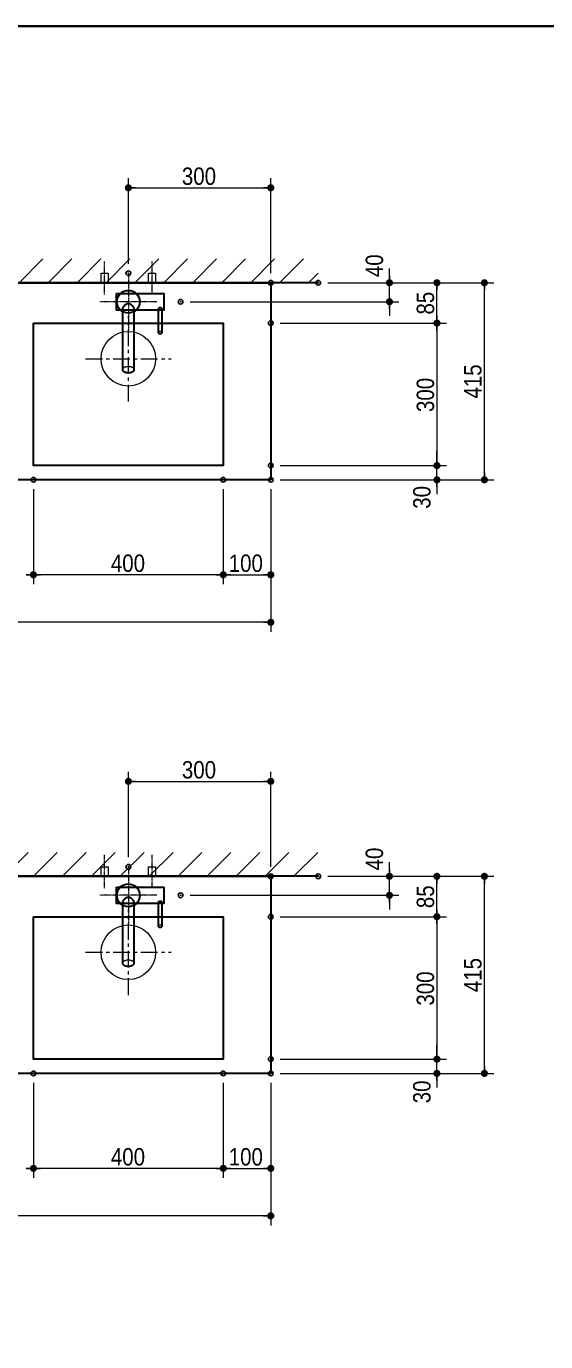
# Model space of a CAD drawing. Units: millimetres, scale not verified. Extents: x -6062 to 6062, y -3045 to 3045.
# Drawn here: x -1128 to -33, y 0 to 2770 of the extents above; entities that cross this region are included whole.
import ezdxf
from ezdxf.enums import TextEntityAlignment as Align

# ---------------------------------------------------------------- set-up
doc = ezdxf.new("R2010")
doc.units = ezdxf.units.MM
doc.header["$LTSCALE"] = 20
doc.header["$PDMODE"] = 32
doc.header["$PDSIZE"] = 10
doc.linetypes.add('USER2', pattern=[2.91, 1.76, -0.4, 0.35, -0.4])
for name, color, linetype, lineweight in [('0-0_4給排水', 7, 'Continuous', 15), ('0-1_1図面枠', 7, 'Continuous', 20), ('0-2_5ボウル・キャビネット', 7, 'Continuous', 15), ('0-3_2寸法-2', 7, 'Continuous', 15), ('0-4_0', 7, 'Continuous', 25), ('0-6_2寸法-1', 7, 'Continuous', 15)]:
    doc.layers.add(name, color=color, linetype=linetype, lineweight=lineweight)
doc.layers.add('0-5_Defpoints', color=7, linetype='Continuous')
doc.styles.add('ＭＳ Ｐゴシック', font='')
doc.styles.get('ＭＳ Ｐゴシック').set_extended_font_data('MS PGothic')

# ---------------------------------------------------------------- blocks, each defined once
blk = doc.blocks.new('グループ-10')
at = {"layer": '0-1_1図面枠', "lineweight": 35}
blk.add_lwpolyline([(-80000, 55400), (80000, 55400), (80000, -55400), (-80000, -55400)], close=True, dxfattribs=at)
blk = doc.blocks.new('図面枠')
at = {"layer": '0-1_1図面枠'}
blk.add_blockref('グループ-10', (0, 0), dxfattribs=at)
blk = doc.blocks.new('_Dot')
at = {"layer": '0-4_0'}
blk.add_line((-10, 0), (-20, 0), dxfattribs=at)
for points in [[(0, 0), (-10, 0), (-9.92, 1.25)], [(0, 0), (-9.92, -1.25), (-10, 0)], [(0, 0), (-9.92, 1.25), (-9.69, 2.49)], [(0, 0), (-9.69, -2.49), (-9.92, -1.25)], [(0, 0), (-9.69, 2.49), (-9.3, 3.68)], [(0, 0), (-9.3, -3.68), (-9.69, -2.49)], [(0, 0), (-9.3, 3.68), (-8.76, 4.82)], [(0, 0), (-8.76, -4.82), (-9.3, -3.68)], [(0, 0), (-8.76, 4.82), (-8.09, 5.88)], [(0, 0), (-8.09, -5.88), (-8.76, -4.82)], [(0, 0), (-8.09, 5.88), (-7.29, 6.85)], [(0, 0), (-7.29, -6.85), (-8.09, -5.88)], [(0, 0), (-7.29, 6.85), (-6.37, 7.71)], [(0, 0), (-6.37, -7.71), (-7.29, -6.85)], [(0, 0), (-6.37, 7.71), (-5.36, 8.44)], [(0, 0), (-5.36, -8.44), (-6.37, -7.71)], [(0, 0), (-5.36, 8.44), (-4.26, 9.05)], [(0, 0), (-4.26, -9.05), (-5.36, -8.44)], [(0, 0), (-4.26, 9.05), (-3.09, 9.51)], [(0, 0), (-3.09, -9.51), (-4.26, -9.05)], [(0, 0), (-3.09, 9.51), (-1.87, 9.82)], [(0, 0), (-1.87, -9.82), (-3.09, -9.51)], [(0, 0), (-1.87, 9.82), (-0.63, 9.98)], [(0, 0), (-0.63, -9.98), (-1.87, -9.82)], [(0, 0), (-0.63, 9.98), (0.63, 9.98)], [(0, 0), (0.63, -9.98), (-0.63, -9.98)], [(0, 0), (0.63, 9.98), (1.87, 9.82)], [(0, 0), (1.87, 9.82), (3.09, 9.51)], [(0, 0), (3.09, 9.51), (4.26, 9.05)], [(0, 0), (4.26, 9.05), (5.36, 8.44)], [(0, 0), (5.36, 8.44), (6.37, 7.71)], [(0, 0), (6.37, 7.71), (7.29, 6.85)], [(0, 0), (7.29, 6.85), (8.09, 5.88)], [(0, 0), (8.09, 5.88), (8.76, 4.82)], [(0, 0), (8.76, 4.82), (9.3, 3.68)], [(0, 0), (9.3, 3.68), (9.69, 2.49)], [(0, 0), (9.69, 2.49), (9.92, 1.25)], [(0, 0), (9.92, 1.25), (10, 0)], [(0, 0), (1.87, -9.82), (0.63, -9.98)], [(0, 0), (3.09, -9.51), (1.87, -9.82)], [(0, 0), (4.26, -9.05), (3.09, -9.51)], [(0, 0), (5.36, -8.44), (4.26, -9.05)], [(0, 0), (6.37, -7.71), (5.36, -8.44)], [(0, 0), (7.29, -6.85), (6.37, -7.71)], [(0, 0), (8.09, -5.88), (7.29, -6.85)], [(0, 0), (8.76, -4.82), (8.09, -5.88)], [(0, 0), (9.3, -3.68), (8.76, -4.82)], [(0, 0), (9.69, -2.49), (9.3, -3.68)], [(0, 0), (9.92, -1.25), (9.69, -2.49)], [(0, 0), (10, 0), (9.92, -1.25)]]:
    blk.add_solid(points, dxfattribs=at)
blk = doc.blocks.new('グループ-26')
at = {"layer": '0-0_4給排水', "linetype": 'USER2'}
for p, q in [((17500, 45000), (17500, 42600)), ((17500, 45000), (17500, 42600)), ((18700, 43800), (16300, 43800))]:
    blk.add_line(p, q, dxfattribs=at)
at = {"layer": '0-0_4給排水', "lineweight": 30}
blk.add_lwpolyline([(17000, 44150), (19000, 44150), (19000, 43450), (17000, 43450)], close=True, dxfattribs=at)
for points in [[(17485.7, 43712.3), (17473, 43710.9), (17448, 43705.4), (17424, 43697), (17401.2, 43686.1), (17379.7, 43673.2), (17359.5, 43658.8), (17340.7, 43643.3), (17323.3, 43626.9), (17307.5, 43609.9), (17293.2, 43592.6), (17280.6, 43575.2), (17270, 43557.9), (17261.4, 43541.1), (17255.1, 43525.1), (17251.3, 43510.1), (17250.3, 43503.1), (17250, 43496.5), (17250, 40942.1), (17251, 40930.9), (17254.2, 40919.4), (17259.7, 40907.7), (17267.6, 40896.1), (17277.9, 40884.7), (17290.8, 40873.7), (17305.9, 40863.3), (17323.2, 40853.7), (17342.4, 40845.1), (17363.2, 40837.5), (17385.2, 40831.1), (17408, 40825.9), (17431.2, 40821.9), (17454.5, 40819.2), (17477.5, 40817.6), (17500, 40817.1), (17522.5, 40817.6), (17545.5, 40819.2), (17568.8, 40821.9), (17592, 40825.9), (17614.8, 40831.1)], [(17614.8, 40831.1), (17636.8, 40837.5), (17657.6, 40845.1), (17676.8, 40853.7), (17694.1, 40863.3), (17709.2, 40873.7), (17722.1, 40884.7), (17732.4, 40896.1), (17740.3, 40907.7), (17745.8, 40919.4), (17749, 40930.9), (17750, 40942.1), (17750, 43496.9), (17749.7, 43503.5), (17748.7, 43510.5), (17744.8, 43525.4), (17738.5, 43541.5), (17729.8, 43558.4), (17719, 43575.8), (17706.1, 43593.5), (17691.6, 43611), (17675.4, 43628.2), (17657.6, 43644.8), (17638.6, 43660.3), (17618, 43674.7), (17596.2, 43687.4), (17573.2, 43698.1), (17549, 43706.2), (17524, 43711.3), (17511.3, 43712.5), (17498.5, 43712.9), (17485.7, 43712.3)], [(18919.7, 42497.4), (18920, 42501), (18920, 43496.9), (18919.6, 43500.9), (18918.5, 43505), (18916.5, 43509.2), (18913.9, 43513.4), (18910.5, 43517.6), (18906.4, 43521.6), (18901.7, 43525.5), (18896.4, 43529.2), (18890.6, 43532.7), (18884.3, 43535.8), (18877.5, 43538.5), (18870.4, 43540.7), (18862.9, 43542.6), (18855.3, 43543.9), (18847.5, 43544.7), (18839.6, 43544.9), (18831.7, 43544.6), (18824, 43543.8), (18816.4, 43542.4), (18809, 43540.6), (18802, 43538.3), (18795.3, 43535.5), (18789, 43532.5), (18783.3, 43529.1), (18778, 43525.4), (18773.4, 43521.5), (18769.4, 43517.4), (18766.1, 43513.3), (18763.4, 43509.1), (18761.5, 43504.9), (18760.4, 43500.8), (18760, 43496.8), (18760, 42501), (18760.3, 42497.4), (18761.3, 42493.7), (18763.1, 42490), (18765.6, 42486.2)], [(18765.6, 42486.2), (18768.9, 42482.6), (18773, 42479.1), (18777.9, 42475.7), (18783.4, 42472.7), (18789.6, 42469.9), (18796.2, 42467.5), (18803.3, 42465.4), (18810.6, 42463.8), (18818, 42462.5), (18825.4, 42461.6), (18832.8, 42461.1), (18840, 42461), (18847.2, 42461.1), (18854.6, 42461.6), (18862, 42462.5), (18869.4, 42463.8), (18876.7, 42465.4), (18883.8, 42467.5), (18890.4, 42469.9), (18896.6, 42472.7), (18902.1, 42475.7), (18907, 42479.1), (18911.1, 42482.6), (18914.4, 42486.2), (18916.9, 42490), (18918.7, 42493.7), (18919.7, 42497.4)]]:
    blk.add_lwpolyline(points, dxfattribs=at)
at = {"layer": '0-0_4給排水'}
for points in [[(18920, 42501), (18919.7, 42504.6), (18918.7, 42508.2), (18916.9, 42512), (18914.4, 42515.7), (18911.1, 42519.3), (18907, 42522.9), (18902.1, 42526.2), (18896.6, 42529.2), (18890.4, 42532), (18883.8, 42534.4), (18876.7, 42536.5), (18869.4, 42538.2), (18862, 42539.4), (18854.6, 42540.3), (18847.2, 42540.8), (18840, 42541), (18832.8, 42540.8), (18825.4, 42540.3), (18818, 42539.4), (18810.6, 42538.2), (18803.3, 42536.5), (18796.2, 42534.4), (18789.6, 42532), (18783.4, 42529.2), (18777.9, 42526.2), (18773, 42522.9), (18768.9, 42519.3), (18765.6, 42515.7), (18763.1, 42512), (18761.3, 42508.2), (18760.3, 42504.6), (18760, 42501)], [(17750, 40942.1), (17749, 40953.3), (17745.8, 40964.9), (17740.3, 40976.5), (17732.4, 40988.1), (17722.1, 40999.5), (17709.2, 41010.5), (17694.1, 41020.9), (17676.8, 41030.5), (17657.6, 41039.2), (17636.8, 41046.7), (17614.8, 41053.2), (17592, 41058.3), (17568.8, 41062.3), (17545.5, 41065), (17522.5, 41066.6), (17500, 41067.1), (17477.5, 41066.6), (17454.5, 41065), (17431.2, 41062.3), (17408, 41058.3), (17385.2, 41053.2), (17363.2, 41046.7), (17342.4, 41039.2), (17323.2, 41030.5), (17305.9, 41020.9), (17290.8, 41010.5), (17277.9, 40999.5), (17267.6, 40988.1), (17259.7, 40976.5), (17254.2, 40964.9), (17251, 40953.3), (17250, 40942.1)]]:
    blk.add_lwpolyline(points, dxfattribs=at)
at = {"layer": '0-0_4給排水', "lineweight": 30}
blk.add_circle((17500, 43800), 480, dxfattribs=at)
blk = doc.blocks.new('グループ-27')
at = {"layer": '0-0_4給排水', "linetype": 'USER2'}
for p, q in [((16500, 44100), (16500, 45500)), ((18500, 44100), (18500, 45500))]:
    blk.add_line(p, q, dxfattribs=at)
at = {"layer": '0-0_4給排水'}
for points in [[(16350, 44600), (16350, 45000), (16650, 45000), (16650, 44600)], [(18350, 44600), (18350, 45000), (18650, 45000), (18650, 44600)]]:
    blk.add_lwpolyline(points, dxfattribs=at)
blk.add_blockref('グループ-26', (0, 0), dxfattribs=at)
blk = doc.blocks.new('グループ-28')
at = {"layer": '0-0_4給排水', "linetype": 'USER2'}
for p, q in [((17500, 20000), (17500, 17600)), ((17500, 20000), (17500, 17600)), ((18700, 18800), (16300, 18800))]:
    blk.add_line(p, q, dxfattribs=at)
at = {"layer": '0-0_4給排水', "lineweight": 30}
blk.add_lwpolyline([(17000, 19150), (19000, 19150), (19000, 18450), (17000, 18450)], close=True, dxfattribs=at)
for points in [[(17485.7, 18712.3), (17473, 18710.9), (17448, 18705.4), (17424, 18697), (17401.2, 18686.1), (17379.7, 18673.2), (17359.5, 18658.8), (17340.7, 18643.3), (17323.3, 18626.9), (17307.5, 18609.9), (17293.2, 18592.6), (17280.6, 18575.2), (17270, 18557.9), (17261.4, 18541.1), (17255.1, 18525.1), (17251.3, 18510.1), (17250.3, 18503.1), (17250, 18496.5), (17250, 15942.1), (17251, 15930.9), (17254.2, 15919.4), (17259.7, 15907.7), (17267.6, 15896.1), (17277.9, 15884.7), (17290.8, 15873.7), (17305.9, 15863.3), (17323.2, 15853.7), (17342.4, 15845.1), (17363.2, 15837.5), (17385.2, 15831.1), (17408, 15825.9), (17431.2, 15821.9), (17454.5, 15819.2), (17477.5, 15817.6), (17500, 15817.1), (17522.5, 15817.6), (17545.5, 15819.2), (17568.8, 15821.9), (17592, 15825.9), (17614.8, 15831.1)], [(17614.8, 15831.1), (17636.8, 15837.5), (17657.6, 15845.1), (17676.8, 15853.7), (17694.1, 15863.3), (17709.2, 15873.7), (17722.1, 15884.7), (17732.4, 15896.1), (17740.3, 15907.7), (17745.8, 15919.4), (17749, 15930.9), (17750, 15942.1), (17750, 18496.9), (17749.7, 18503.5), (17748.7, 18510.5), (17744.8, 18525.4), (17738.5, 18541.5), (17729.8, 18558.4), (17719, 18575.8), (17706.1, 18593.5), (17691.6, 18611), (17675.4, 18628.2), (17657.6, 18644.8), (17638.6, 18660.3), (17618, 18674.7), (17596.2, 18687.4), (17573.2, 18698.1), (17549, 18706.2), (17524, 18711.3), (17511.3, 18712.5), (17498.5, 18712.9), (17485.7, 18712.3)], [(18919.7, 17497.4), (18920, 17501), (18920, 18496.9), (18919.6, 18500.9), (18918.5, 18505), (18916.5, 18509.2), (18913.9, 18513.4), (18910.5, 18517.6), (18906.4, 18521.6), (18901.7, 18525.5), (18896.4, 18529.2), (18890.6, 18532.7), (18884.3, 18535.8), (18877.5, 18538.5), (18870.4, 18540.7), (18862.9, 18542.6), (18855.3, 18543.9), (18847.5, 18544.7), (18839.6, 18544.9), (18831.7, 18544.6), (18824, 18543.8), (18816.4, 18542.4), (18809, 18540.6), (18802, 18538.3), (18795.3, 18535.5), (18789, 18532.5), (18783.3, 18529.1), (18778, 18525.4), (18773.4, 18521.5), (18769.4, 18517.4), (18766.1, 18513.3), (18763.4, 18509.1), (18761.5, 18504.9), (18760.4, 18500.8), (18760, 18496.8), (18760, 17501), (18760.3, 17497.4), (18761.3, 17493.7), (18763.1, 17490), (18765.6, 17486.2)], [(18765.6, 17486.2), (18768.9, 17482.6), (18773, 17479.1), (18777.9, 17475.7), (18783.4, 17472.7), (18789.6, 17469.9), (18796.2, 17467.5), (18803.3, 17465.4), (18810.6, 17463.8), (18818, 17462.5), (18825.4, 17461.6), (18832.8, 17461.1), (18840, 17461), (18847.2, 17461.1), (18854.6, 17461.6), (18862, 17462.5), (18869.4, 17463.8), (18876.7, 17465.4), (18883.8, 17467.5), (18890.4, 17469.9), (18896.6, 17472.7), (18902.1, 17475.7), (18907, 17479.1), (18911.1, 17482.6), (18914.4, 17486.2), (18916.9, 17490), (18918.7, 17493.7), (18919.7, 17497.4)]]:
    blk.add_lwpolyline(points, dxfattribs=at)
at = {"layer": '0-0_4給排水'}
for points in [[(18920, 17501), (18919.7, 17504.6), (18918.7, 17508.2), (18916.9, 17512), (18914.4, 17515.7), (18911.1, 17519.3), (18907, 17522.9), (18902.1, 17526.2), (18896.6, 17529.2), (18890.4, 17532), (18883.8, 17534.4), (18876.7, 17536.5), (18869.4, 17538.2), (18862, 17539.4), (18854.6, 17540.3), (18847.2, 17540.8), (18840, 17541), (18832.8, 17540.8), (18825.4, 17540.3), (18818, 17539.4), (18810.6, 17538.2), (18803.3, 17536.5), (18796.2, 17534.4), (18789.6, 17532), (18783.4, 17529.2), (18777.9, 17526.2), (18773, 17522.9), (18768.9, 17519.3), (18765.6, 17515.7), (18763.1, 17512), (18761.3, 17508.2), (18760.3, 17504.6), (18760, 17501)], [(17750, 15942.1), (17749, 15953.3), (17745.8, 15964.9), (17740.3, 15976.5), (17732.4, 15988.1), (17722.1, 15999.5), (17709.2, 16010.5), (17694.1, 16020.9), (17676.8, 16030.5), (17657.6, 16039.2), (17636.8, 16046.7), (17614.8, 16053.2), (17592, 16058.3), (17568.8, 16062.3), (17545.5, 16065), (17522.5, 16066.6), (17500, 16067.1), (17477.5, 16066.6), (17454.5, 16065), (17431.2, 16062.3), (17408, 16058.3), (17385.2, 16053.2), (17363.2, 16046.7), (17342.4, 16039.2), (17323.2, 16030.5), (17305.9, 16020.9), (17290.8, 16010.5), (17277.9, 15999.5), (17267.6, 15988.1), (17259.7, 15976.5), (17254.2, 15964.9), (17251, 15953.3), (17250, 15942.1)]]:
    blk.add_lwpolyline(points, dxfattribs=at)
at = {"layer": '0-0_4給排水', "lineweight": 30}
blk.add_circle((17500, 18800), 480, dxfattribs=at)
blk = doc.blocks.new('グループ-29')
at = {"layer": '0-0_4給排水', "linetype": 'USER2'}
for p, q in [((16500, 19100), (16500, 20500)), ((18500, 19100), (18500, 20500))]:
    blk.add_line(p, q, dxfattribs=at)
at = {"layer": '0-0_4給排水'}
for points in [[(16350, 19600), (16350, 20000), (16650, 20000), (16650, 19600)], [(18350, 19600), (18350, 20000), (18650, 20000), (18650, 19600)]]:
    blk.add_lwpolyline(points, dxfattribs=at)
blk.add_blockref('グループ-28', (0, 0), dxfattribs=at)

msp = doc.modelspace()

# ---------------------------------------------------------------- linework, layer by layer
at = {"layer": '0-2_5ボウル・キャビネット'}
for p, q in [((-1142.46, 2230), (-1092.46, 2280)), ((-1081.5, 2230), (-1031.5, 2280)), ((-1020.54, 2230), (-970.54, 2280)), ((-959.58, 2230), (-909.58, 2280)), ((-898.62, 2230), (-848.62, 2280)), ((-837.66, 2230), (-787.66, 2280)), ((-776.7, 2230), (-726.7, 2280)), ((-715.74, 2230), (-665.74, 2280)), ((-654.78, 2230), (-604.78, 2280)), ((-593.82, 2230), (-543.82, 2280)), ((-532.86, 2230), (-512.5, 2250.36)), ((-1173.26, 980), (-1123.26, 1030)), ((-1112.3, 980), (-1062.3, 1030)), ((-1051.34, 980), (-1001.34, 1030)), ((-990.38, 980), (-940.38, 1030)), ((-929.42, 980), (-879.42, 1030)), ((-868.46, 980), (-818.46, 1030)), ((-807.5, 980), (-757.5, 1030)), ((-746.54, 980), (-696.54, 1030)), ((-685.58, 980), (-635.58, 1030)), ((-624.62, 980), (-574.62, 1030)), ((-563.66, 980), (-513.66, 1030))]:
    msp.add_line(p, q, dxfattribs=at)
at = {"layer": '0-2_5ボウル・キャビネット', "lineweight": 30}
for p, q in [((-512.5, 2230), (-2212.5, 2230)), ((-512.5, 980), (-2212.5, 980))]:
    msp.add_line(p, q, dxfattribs=at)
at = {"layer": '0-2_5ボウル・キャビネット', "linetype": 'USER2'}
for p, q in [((-912.5, 1980), (-912.5, 2160)), ((-1002.5, 2070), (-822.5, 2070)), ((-912.5, 730), (-912.5, 910)), ((-1002.5, 820), (-822.5, 820))]:
    msp.add_line(p, q, dxfattribs=at)
at = {"layer": '0-2_5ボウル・キャビネット', "lineweight": 30}
for points in [[(-2112.5, 2230), (-612.5, 2230), (-612.5, 1815), (-2112.5, 1815)], [(-1112.5, 2145), (-712.5, 2145), (-712.5, 1845), (-1112.5, 1845)], [(-2112.5, 980), (-612.5, 980), (-612.5, 565), (-2112.5, 565)], [(-1112.5, 895), (-712.5, 895), (-712.5, 595), (-1112.5, 595)]]:
    msp.add_lwpolyline(points, close=True, dxfattribs=at)
at = {"layer": '0-2_5ボウル・キャビネット'}
for centre in [(-912.5, 2070), (-912.5, 820)]:
    msp.add_circle(centre, 57.5, dxfattribs=at)
at = {"layer": '0-3_2寸法-2'}
for p, q in [((-362.5, 2245.01), (-362.5, 2260.01)), ((-492.5, 2230), (-342.5, 2230)), ((-362.5, 2190), (-362.5, 2230)), ((-782.5, 2190), (-342.5, 2190)), ((-362.5, 2174.99), (-362.5, 2159.99)), ((-262.5, 1860.01), (-262.5, 1875.01)), ((-592.5, 1845), (-242.5, 1845)), ((-262.5, 1815), (-262.5, 1845)), ((-592.5, 1815), (-242.5, 1815)), ((-262.5, 1799.99), (-262.5, 1784.99)), ((-362.5, 995.01), (-362.5, 1010.01)), ((-492.5, 980), (-342.5, 980)), ((-362.5, 940), (-362.5, 980)), ((-782.5, 940), (-342.5, 940)), ((-362.5, 924.99), (-362.5, 909.99)), ((-262.5, 610.01), (-262.5, 625.01)), ((-592.5, 595), (-242.5, 595)), ((-262.5, 565), (-262.5, 595)), ((-592.5, 565), (-242.5, 565)), ((-262.5, 549.99), (-262.5, 534.99))]:
    msp.add_line(p, q, dxfattribs=at)
at = {"layer": '0-5_Defpoints'}
for p in [(-612.5, 2430), (-912.5, 2250), (-612.5, 2230), (-512.5, 2230), (-362.5, 2230), (-262.5, 2230), (-262.5, 2230), (-162.5, 2230), (-802.5, 2190), (-612.5, 2145), (-612.5, 1845), (-262.5, 1845), (-1112.5, 1815), (-712.5, 1815), (-612.5, 1815), (-262.5, 1815), (-1112.5, 1615), (-1112.5, 1615), (-612.5, 1615), (-612.5, 1615), (-612.5, 1180), (-912.5, 1000), (-612.5, 980), (-512.5, 980), (-362.5, 980), (-262.5, 980), (-262.5, 980), (-162.5, 980), (-802.5, 940), (-612.5, 895), (-612.5, 595), (-262.5, 595), (-1112.5, 565), (-712.5, 565), (-612.5, 565), (-262.5, 565), (-1112.5, 365), (-1112.5, 365), (-612.5, 365), (-612.5, 365)]:
    msp.add_point(p, dxfattribs=at)
at = {"layer": '0-6_2寸法-1'}
for p, q in [((-912.5, 2270), (-912.5, 2450)), ((-612.5, 2250), (-612.5, 2450)), ((-897.49, 2430), (-627.51, 2430)), ((-492.5, 2230), (-242.5, 2230)), ((-242.5, 2230), (-142.5, 2230)), ((-262.5, 2160.01), (-262.5, 2214.99)), ((-162.5, 1830.01), (-162.5, 2214.99)), ((-592.5, 2145), (-242.5, 2145)), ((-592.5, 2145), (-242.5, 2145)), ((-262.5, 2129.99), (-262.5, 1860.01)), ((-592.5, 1845), (-242.5, 1845)), ((-242.5, 1815), (-142.5, 1815)), ((-1112.5, 1795), (-1112.5, 1595)), ((-1112.5, 1795), (-1112.5, 1595)), ((-712.5, 1795), (-712.5, 1595)), ((-712.5, 1795), (-712.5, 1595)), ((-612.5, 1795), (-612.5, 1595)), ((-727.51, 1615), (-1097.49, 1615)), ((-697.49, 1615), (-627.51, 1615)), ((-612.5, 1595), (-612.5, 1495)), ((-627.51, 1515), (-2097.49, 1515)), ((-912.5, 1020), (-912.5, 1200)), ((-612.5, 1000), (-612.5, 1200)), ((-897.49, 1180), (-627.51, 1180)), ((-492.5, 980), (-242.5, 980)), ((-242.5, 980), (-142.5, 980)), ((-262.5, 910.01), (-262.5, 964.99)), ((-162.5, 580.01), (-162.5, 964.99)), ((-592.5, 895), (-242.5, 895)), ((-592.5, 895), (-242.5, 895)), ((-262.5, 879.99), (-262.5, 610.01)), ((-592.5, 595), (-242.5, 595)), ((-242.5, 565), (-142.5, 565)), ((-1112.5, 545), (-1112.5, 345)), ((-1112.5, 545), (-1112.5, 345)), ((-712.5, 545), (-712.5, 345)), ((-712.5, 545), (-712.5, 345)), ((-612.5, 545), (-612.5, 345)), ((-727.51, 365), (-1097.49, 365)), ((-697.49, 365), (-627.51, 365)), ((-612.5, 345), (-612.5, 245)), ((-627.51, 265), (-2097.49, 265))]:
    msp.add_line(p, q, dxfattribs=at)

# ---------------------------------------------------------------- block references
at = {"layer": '0-0_4給排水', "xscale": 0.05, "yscale": 0.05}
for name in ['グループ-27', 'グループ-29']:
    msp.add_blockref(name, (-1787.5, 0), dxfattribs=at)
at = {"layer": '0-1_1図面枠', "xscale": 0.05, "yscale": 0.05}
msp.add_blockref('図面枠', (-1787.5, 0), dxfattribs=at)
at = {"layer": '0-3_2寸法-2', "xscale": 0.7503418, "yscale": 0.7503418}
for p, rotation in [((-362.5, 2230), 270), ((-362.5, 2190), 90), ((-262.5, 1845), 270), ((-262.5, 1815), 90), ((-362.5, 980), 270), ((-362.5, 940), 90), ((-262.5, 595), 270), ((-262.5, 565), 90)]:
    msp.add_blockref('_Dot', p, dxfattribs=dict(at, rotation=rotation))
at = {"layer": '0-6_2寸法-1', "xscale": 0.7503418, "yscale": 0.7503418}
for p, rotation in [((-912.5, 2430), 180), ((-262.5, 2230), 90), ((-162.5, 2230), 90), ((-262.5, 2145), 270), ((-262.5, 2145), 90), ((-262.5, 1845), 270), ((-162.5, 1815), 270), ((-1112.5, 1615), 180), ((-712.5, 1615), 180), ((-912.5, 1180), 180), ((-262.5, 980), 90), ((-162.5, 980), 90), ((-262.5, 895), 270), ((-262.5, 895), 90), ((-262.5, 595), 270), ((-162.5, 565), 270), ((-1112.5, 365), 180), ((-712.5, 365), 180)]:
    msp.add_blockref('_Dot', p, dxfattribs=dict(at, rotation=rotation))
for p in [(-612.5, 2430), (-1112.5, 1615), (-712.5, 1615), (-612.5, 1615), (-612.5, 1515), (-612.5, 1180), (-1112.5, 365), (-712.5, 365), (-612.5, 365), (-612.5, 265)]:
    msp.add_blockref('_Dot', p, dxfattribs=at)

# ---------------------------------------------------------------- texts
at = {"layer": '0-3_2寸法-2', "style": 'ＭＳ Ｐゴシック', "width": 0.9}
for s, p in [('40', (-364.98, 2241.71)), ('30', (-264.98, 1754.02)), ('40', (-364.98, 992.41)), ('30', (-264.98, 502.02))]:
    msp.add_text(s, height=36.66, rotation=90, dxfattribs=at).set_placement(p, align=Align.BOTTOM_LEFT)
at = {"layer": '0-6_2寸法-1', "style": 'ＭＳ Ｐゴシック', "width": 0.9}
for s, p in [('300', (-799.78, 2425.04)), ('400', (-949.39, 1610.04)), ('100', (-701.11, 1610.04)), ('300', (-799.78, 1175.04)), ('400', (-949.39, 360.04)), ('100', (-701.11, 360.04))]:
    msp.add_text(s, height=36.66, dxfattribs=at).set_placement(p, align=Align.BOTTOM_LEFT)
for s, p in [('85', (-257.44, 2163.01)), ('415', (-157.54, 1986)), ('300', (-257.54, 1957.72)), ('85', (-257.44, 913.01)), ('415', (-157.54, 736)), ('300', (-257.54, 707.72))]:
    msp.add_text(s, height=36.66, rotation=90, dxfattribs=at).set_placement(p, align=Align.BOTTOM_LEFT)

doc.saveas('drawing.dxf')
